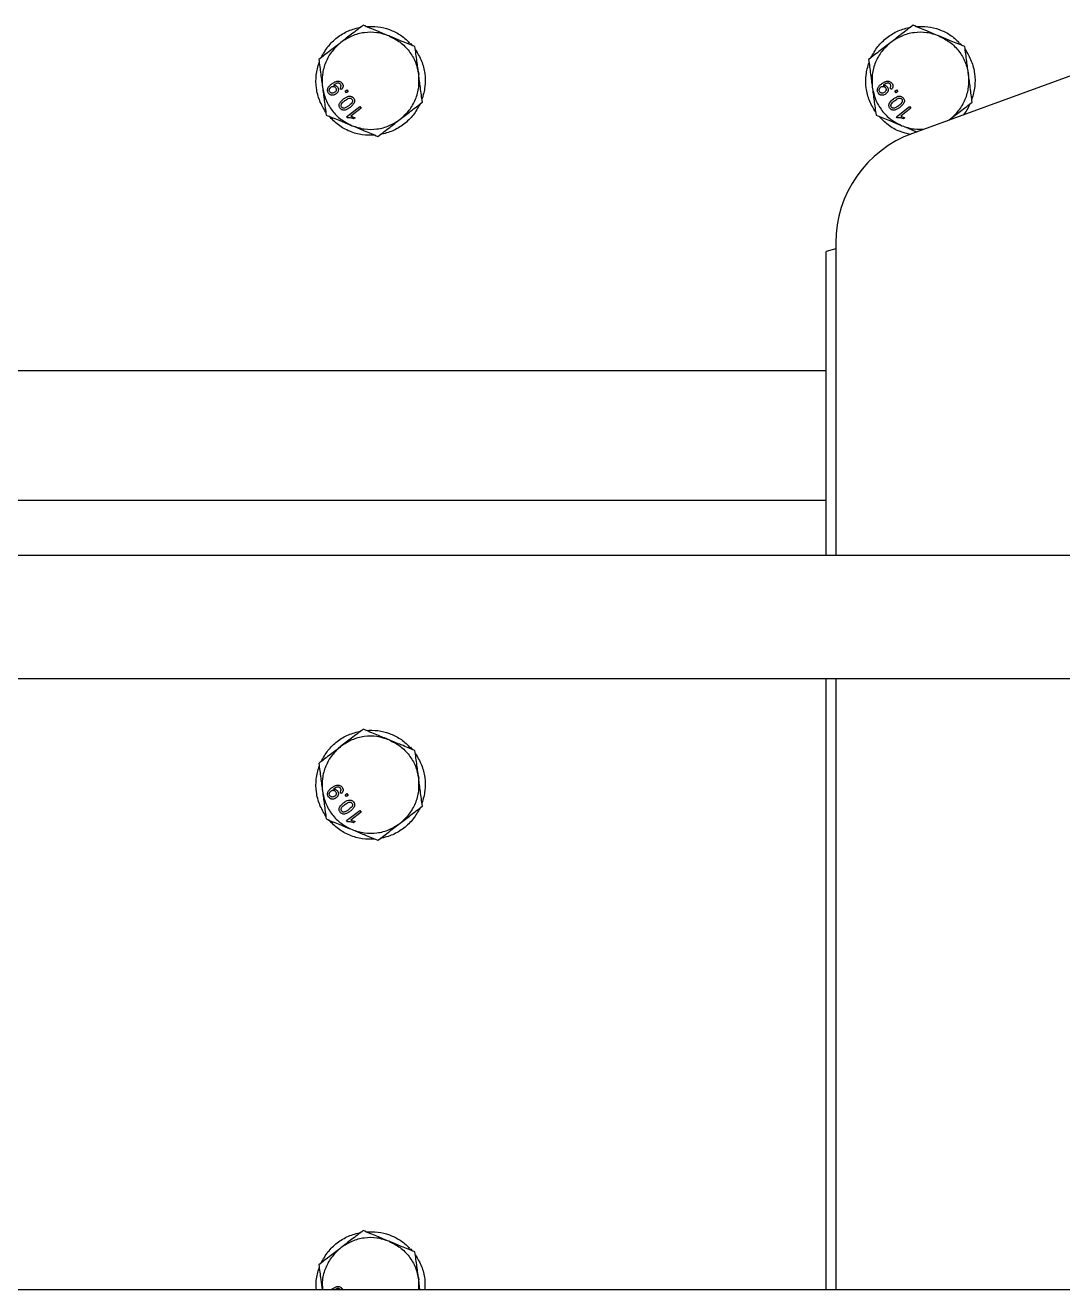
# Model space of a CAD drawing. Header units: millimetres. Extents: x 1293 to 41893, y 1011 to 26911.
# Drawn here: x 24274 to 24487.8, y 6575.1 to 6835.7 of the extents above; entities that cross this region are included whole.
import ezdxf

# ---------------------------------------------------------------- set-up
doc = ezdxf.new("R2010")
doc.units = ezdxf.units.MM
doc.header["$LTSCALE"] = 50
doc.layers.add('MAQUINAS', color=11, linetype='Continuous')

msp = doc.modelspace()

# ---------------------------------------------------------------- linework, layer by layer
at = {"color": 7, "linetype": 'Continuous', "lineweight": 25}
for p, q in [((24509.3477237, 6832.501115), (24456.8569758, 6813.3960452)), ((24441.0654593, 6790.8434223), (24441.0654593, 6726.3929069)), ((24441.0654593, 6789.6328053), (24439.0654593, 6789.0969069)), ((24439.0654593, 6726.3929069), (24439.0654593, 6789.0969069)), ((25245.9106964, 6726.3929069), (24072.9475298, 6726.3929069)), ((25245.9106964, 6700.9929069), (24072.9475298, 6700.9929069)), ((24439.0654593, 6575.114212), (24439.0654593, 6700.9929069)), ((24441.0654593, 6700.9929069), (24441.0654593, 6575.114212)), ((24926.5760298, 6575.114212), (24113.7760298, 6575.114212))]:
    msp.add_line(p, q, dxfattribs=at)
msp.add_arc((24465.0654593, 6790.8434223), 24, 110, 180, dxfattribs=at)
at = {"layer": 'MAQUINAS', "linetype": 'Continuous', "lineweight": 25}
for p, q in [((24353.1785387, 6832.1604924), (24352.9001971, 6831.8753594)), ((24353.3743704, 6831.9575109), (24353.1810886, 6831.7595131)), ((24353.3743704, 6831.9575109), (24353.8229421, 6831.4510831)), ((24466.511872, 6832.1604924), (24466.2335304, 6831.8753594)), ((24466.7077037, 6831.9575109), (24466.5144219, 6831.7595131)), ((24466.7077037, 6831.9575109), (24467.1562754, 6831.4510831)), ((24337.5750814, 6823.3819099), (24337.5100191, 6823.3292305)), ((24339.1871595, 6822.4594904), (24338.8845738, 6822.7806068)), ((24339.9287395, 6822.1438734), (24340.2766355, 6822.4116695)), ((24340.1965356, 6821.7959775), (24339.9287395, 6822.1438734)), ((24340.5444315, 6822.0637735), (24340.1965356, 6821.7959775)), ((24340.2766355, 6822.4116695), (24340.5444315, 6822.0637735)), ((24450.9084148, 6823.3819099), (24450.8433524, 6823.3292305)), ((24452.5204928, 6822.4594904), (24452.2179071, 6822.7806068)), ((24453.2620729, 6822.1438734), (24453.6099688, 6822.4116695)), ((24453.5298689, 6821.7959775), (24453.2620729, 6822.1438734)), ((24453.8777649, 6822.0637735), (24453.5298689, 6821.7959775)), ((24453.6099688, 6822.4116695), (24453.8777649, 6822.0637735)), ((24340.2410079, 6816.8439007), (24342.9545962, 6818.9327101)), ((24340.4134016, 6816.6199427), (24340.2410079, 6816.8439007)), ((24343.2223922, 6818.5848142), (24341.1078373, 6816.9571162)), ((24341.1078373, 6816.9571162), (24341.9899505, 6816.638869)), ((24342.9545962, 6818.9327101), (24343.2223922, 6818.5848142)), ((24453.5743412, 6816.8439007), (24456.2879295, 6818.9327101)), ((24453.7467349, 6816.6199427), (24453.5743412, 6816.8439007)), ((24456.5557256, 6818.5848142), (24454.4411706, 6816.9571162)), ((24454.4411706, 6816.9571162), (24455.3232838, 6816.638869)), ((24456.2879295, 6818.9327101), (24456.5557256, 6818.5848142)), ((24341.9899505, 6816.638869), (24341.6692339, 6816.3919945)), ((24455.3232838, 6816.638869), (24455.0025673, 6816.3919945)), ((24464.1351512, 6816.0450844), (24464.6091007, 6816.3196864)), ((24464.3574959, 6816.1260113), (24464.6091007, 6816.3196864)), ((24439.0654593, 6764.5102403), (24072.9475298, 6764.5102403)), ((24072.9475298, 6737.8435736), (24439.0654593, 6737.8435736)), ((24353.1785387, 6687.0934968), (24352.9001971, 6686.8083638)), ((24353.3743704, 6686.8905154), (24353.1810886, 6686.6925176)), ((24353.3743704, 6686.8905154), (24353.8229421, 6686.3840875)), ((24337.5750814, 6678.3149143), (24337.5100191, 6678.2622349)), ((24339.1871595, 6677.3924949), (24338.8845738, 6677.7136112)), ((24339.9287395, 6677.0768778), (24340.2766355, 6677.3446739)), ((24340.1965356, 6676.7289819), (24339.9287395, 6677.0768778)), ((24340.5444315, 6676.996778), (24340.1965356, 6676.7289819)), ((24340.2766355, 6677.3446739), (24340.5444315, 6676.996778)), ((24340.2410079, 6671.7769052), (24342.9545962, 6673.8657145)), ((24343.2223922, 6673.5178186), (24341.1078373, 6671.8901206)), ((24342.9545962, 6673.8657145), (24343.2223922, 6673.5178186)), ((24340.4134016, 6671.5529472), (24340.2410079, 6671.7769052)), ((24341.1078373, 6671.8901206), (24341.9899505, 6671.5718734)), ((24341.9899505, 6671.5718734), (24341.6692339, 6671.3249989)), ((24353.1785387, 6583.7601635), (24352.9001971, 6583.4750305)), ((24353.3743704, 6583.557182), (24353.1810886, 6583.3591842)), ((24353.3743704, 6583.557182), (24353.8229421, 6583.0507542)), ((24355.0916052, 6575.114212), (24355.088471, 6577.1639933)), ((24355.361519, 6575.114212), (24355.088471, 6577.1639933)), ((24339.3059345, 6575.3443607), (24339.4317866, 6575.114212))]:
    msp.add_line(p, q, dxfattribs=at)
for points in [[(24334.980726, 6829.0155192), (24335.4160521, 6829.8004643), (24336.2867041, 6831.3703543), (24338.2526476, 6833.2381216), (24340.5612562, 6834.6607299), (24342.3016576, 6835.1007219), (24343.1718582, 6835.320718)], [(24344.2107192, 6835.4591029), (24345.0348934, 6835.4779544), (24346.6832417, 6835.5156573), (24349.0891914, 6834.8824811), (24351.3319797, 6833.8057237), (24352.563019, 6832.7089028), (24353.1785387, 6832.1604924)], [(24448.3140594, 6829.0155192), (24448.7493854, 6829.8004643), (24449.6200374, 6831.3703543), (24451.5859809, 6833.2381216), (24453.8945896, 6834.6607299), (24455.6349909, 6835.1007219), (24456.5051916, 6835.320718)], [(24457.5440525, 6835.4591029), (24458.3682267, 6835.4779544), (24460.0165751, 6835.5156573), (24462.4225248, 6834.8824811), (24464.6653131, 6833.8057237), (24465.8963524, 6832.7089028), (24466.511872, 6832.1604924)], [(24348.9887334, 6833.4885383), (24348.1563002, 6833.7604705), (24346.4914337, 6834.3043348), (24343.8423171, 6834.2561344), (24341.2729582, 6833.6091904), (24339.8085142, 6832.6484759), (24339.0762921, 6832.1681186)], [(24348.9887334, 6833.4885383), (24349.770846, 6833.094594), (24351.3350712, 6832.3067055), (24353.1800206, 6830.4050475), (24354.5463216, 6828.1349454), (24354.9077546, 6826.4211966), (24355.088471, 6825.5643222)], [(24462.3220667, 6833.4885383), (24461.4896335, 6833.7604705), (24459.824767, 6834.3043348), (24457.1756505, 6834.2561344), (24454.6062916, 6833.6091904), (24453.1418475, 6832.6484759), (24452.4096255, 6832.1681186)], [(24462.3220667, 6833.4885383), (24463.1041793, 6833.094594), (24464.6684046, 6832.3067055), (24466.5133539, 6830.4050475), (24467.879655, 6828.1349454), (24468.2410879, 6826.4211966), (24468.4218044, 6825.5643222)], [(24339.0762921, 6832.1681186), (24338.4245754, 6831.5831763), (24337.1211418, 6830.4132918), (24335.8383263, 6828.0949894), (24335.1139168, 6825.5463873), (24335.2136979, 6823.7977843), (24335.2635885, 6822.9234828)], [(24354.4060229, 6830.6874862), (24354.8681423, 6829.9180103), (24355.7923809, 6828.3790584), (24356.4269431, 6825.7426178), (24356.5046537, 6823.0319999), (24356.0154973, 6821.3047721), (24355.7709191, 6820.4411582)], [(24452.4096255, 6832.1681186), (24451.7579087, 6831.5831763), (24450.4544751, 6830.4132918), (24449.1716596, 6828.0949894), (24448.4472501, 6825.5463873), (24448.5470313, 6823.7977843), (24448.5969218, 6822.9234828)], [(24467.7393563, 6830.6874862), (24468.2014756, 6829.9180103), (24469.1257143, 6828.3790584), (24469.7602764, 6825.7426178), (24469.837987, 6823.0319999), (24469.3488306, 6821.3047721), (24469.1042525, 6820.4411582)], [(24335.9460366, 6817.8003188), (24335.4839173, 6818.5697947), (24334.5596786, 6820.1087466), (24333.9251165, 6822.7451872), (24333.8474059, 6825.4558051), (24334.3365622, 6827.1830329), (24334.5811404, 6828.0466468)], [(24449.2793699, 6817.8003188), (24448.8172506, 6818.5697947), (24447.8930119, 6820.1087466), (24447.2584498, 6822.7451872), (24447.1807392, 6825.4558051), (24447.6698956, 6827.1830329), (24447.9144737, 6828.0466468)], [(24351.2757674, 6816.3196864), (24351.9274842, 6816.9046287), (24353.2309177, 6818.0745132), (24354.5137332, 6820.3928156), (24355.2381428, 6822.9414177), (24355.1383616, 6824.6900207), (24355.088471, 6825.5643222)], [(24464.6091007, 6816.3196864), (24465.2608175, 6816.9046287), (24466.5642511, 6818.0745132), (24467.8470666, 6820.3928156), (24468.5714761, 6822.9414177), (24468.4716949, 6824.6900207), (24468.4218044, 6825.5643222)], [(24335.2635885, 6822.9234828), (24335.444305, 6822.0666084), (24335.8057379, 6820.3528596), (24337.1720389, 6818.0827576), (24339.0169883, 6816.1810995), (24340.5812135, 6815.393211), (24341.3633261, 6814.9992667)], [(24448.5969218, 6822.9234828), (24448.7776383, 6822.0666084), (24449.1390712, 6820.3528596), (24450.5053723, 6818.0827576), (24452.3503216, 6816.1810995), (24453.9145469, 6815.393211), (24454.6966595, 6814.9992667)], [(24355.3713335, 6819.4722858), (24354.9360075, 6818.6873407), (24354.0653554, 6817.1174507), (24352.099412, 6815.2496834), (24349.7908033, 6813.8270751), (24348.050402, 6813.3870831), (24347.1802013, 6813.167087)], [(24346.1413403, 6813.0287021), (24345.243895, 6813.013233), (24343.4490043, 6812.9822947), (24340.8484986, 6813.7509681), (24338.4621794, 6815.0389777), (24337.2109344, 6816.3262134), (24336.5853119, 6816.9698313)], [(24341.3633261, 6814.9992667), (24342.1957594, 6814.7273345), (24343.8606259, 6814.1834702), (24346.5097424, 6814.2316706), (24349.0791013, 6814.8786146), (24350.5435454, 6815.8393291), (24351.2757674, 6816.3196864)], [(24334.980726, 6683.9485237), (24335.4160521, 6684.7334687), (24336.2867041, 6686.3033588), (24338.2526476, 6688.171126), (24340.5612562, 6689.5937343), (24342.3016576, 6690.0337264), (24343.1718582, 6690.2537224)], [(24348.9887334, 6688.4215427), (24348.1563002, 6688.6934749), (24346.4914337, 6689.2373392), (24343.8423171, 6689.1891388), (24341.2729582, 6688.5421948), (24339.8085142, 6687.5814803), (24339.0762921, 6687.101123)], [(24344.2107192, 6690.3921073), (24345.0348934, 6690.4109588), (24346.6832417, 6690.4486618), (24349.0891914, 6689.8154856), (24351.3319797, 6688.7387281), (24352.563019, 6687.6419073), (24353.1785387, 6687.0934968)], [(24339.0762921, 6687.101123), (24338.4245754, 6686.5161808), (24337.1211418, 6685.3462963), (24335.8383263, 6683.0279938), (24335.1139168, 6680.4793918), (24335.2136979, 6678.7307888), (24335.2635885, 6677.8564872)], [(24348.9887334, 6688.4215427), (24349.770846, 6688.0275985), (24351.3350712, 6687.23971), (24353.1800206, 6685.3380519), (24354.5463216, 6683.0679499), (24354.9077546, 6681.354201), (24355.088471, 6680.4973266)], [(24354.4060229, 6685.6204906), (24354.8681423, 6684.8510147), (24355.7923809, 6683.3120629), (24356.4269431, 6680.6756223), (24356.5046537, 6677.9650044), (24356.0154973, 6676.2377766), (24355.7709191, 6675.3741627)], [(24335.9460366, 6672.7333233), (24335.4839173, 6673.5027992), (24334.5596786, 6675.041751), (24333.9251165, 6677.6781916), (24333.8474059, 6680.3888095), (24334.3365622, 6682.1160373), (24334.5811404, 6682.9796512)], [(24351.2757674, 6671.2526908), (24351.9274842, 6671.8376331), (24353.2309177, 6673.0075176), (24354.5137332, 6675.32582), (24355.2381428, 6677.8744221), (24355.1383616, 6679.6230251), (24355.088471, 6680.4973266)], [(24335.2635885, 6677.8564872), (24335.444305, 6676.9996128), (24335.8057379, 6675.285864), (24337.1720389, 6673.015762), (24339.0169883, 6671.1141039), (24340.5812135, 6670.3262154), (24341.3633261, 6669.9322711)], [(24355.3713335, 6674.4052902), (24354.9360075, 6673.6203452), (24354.0653554, 6672.0504551), (24352.099412, 6670.1826879), (24349.7908033, 6668.7600796), (24348.050402, 6668.3200875), (24347.1802013, 6668.1000915)], [(24346.1413403, 6667.9617065), (24345.243895, 6667.9462374), (24343.4490043, 6667.9152992), (24340.8484986, 6668.6839725), (24338.4621794, 6669.9719822), (24337.2109344, 6671.2592179), (24336.5853119, 6671.9028357)], [(24341.3633261, 6669.9322711), (24342.1957594, 6669.660339), (24343.8606259, 6669.1164747), (24346.5097424, 6669.1646751), (24349.0791013, 6669.811619), (24350.5435454, 6670.7723336), (24351.2757674, 6671.2526908)], [(24334.980726, 6580.6151903), (24335.4160521, 6581.4001354), (24336.2867041, 6582.9700255), (24338.2526476, 6584.8377927), (24340.5612562, 6586.260401), (24342.3016576, 6586.700393), (24343.1718582, 6586.9203891)], [(24348.9887334, 6585.0882094), (24348.1563002, 6585.3601416), (24346.4914337, 6585.9040059), (24343.8423171, 6585.8558055), (24341.2729582, 6585.2088615), (24339.8085142, 6584.248147), (24339.0762921, 6583.7677897)], [(24344.2107192, 6587.058774), (24345.0348934, 6587.0776255), (24346.6832417, 6587.1153284), (24349.0891914, 6586.4821522), (24351.3319797, 6585.4053948), (24352.563019, 6584.3085739), (24353.1785387, 6583.7601635)], [(24348.9887334, 6585.0882094), (24349.770846, 6584.6942652), (24351.3350712, 6583.9063767), (24353.1800206, 6582.0047186), (24354.5463216, 6579.7346165), (24354.9077546, 6578.0208677), (24355.088471, 6577.1639933)]]:
    msp.add_open_spline(points, degree=3, dxfattribs=at)
for points, knots in [([(24343.6513404, 6835.6898038), (24342.8516788, 6835.0742569), (24341.3507304, 6833.9188882), (24339.8005715, 6832.7256392), (24339.0762921, 6832.1681186)], [0, 0, 0, 0, 0.53277091955, 1, 1, 1, 1]), ([(24348.9887334, 6833.4885383), (24348.1437667, 6833.8370223), (24346.3353033, 6834.5828748), (24344.5842505, 6835.3050499), (24343.6513404, 6835.6898038)], [0, 0, 0, 0, 0.4672290805, 1, 1, 1, 1]), ([(24456.9846738, 6835.6898038), (24456.1850121, 6835.0742569), (24454.6840637, 6833.9188882), (24453.1339048, 6832.7256392), (24452.4096255, 6832.1681186)], [0, 0, 0, 0, 0.5327709195, 1, 1, 1, 1]), ([(24462.3220667, 6833.4885383), (24461.4771001, 6833.8370223), (24459.6686367, 6834.5828748), (24457.9175838, 6835.3050499), (24456.9846738, 6835.6898038)], [0, 0, 0, 0, 0.4672290805, 1, 1, 1, 1]), ([(24354.3261264, 6831.2872728), (24353.3932163, 6831.6720267), (24351.6421634, 6832.3942018), (24349.8337001, 6833.1400543), (24348.9887334, 6833.4885383)], [0, 0, 0, 0, 0.5327709195, 1, 1, 1, 1]), ([(24467.6594597, 6831.2872728), (24466.7265497, 6831.6720267), (24464.9754968, 6832.3942018), (24463.1670334, 6833.1400543), (24462.3220667, 6833.4885383)], [0, 0, 0, 0, 0.53277091955, 1, 1, 1, 1]), ([(24339.0762921, 6832.1681186), (24338.3520128, 6831.610598), (24336.8018539, 6830.417349), (24335.3009055, 6829.2619803), (24334.5012438, 6828.6464334)], [0, 0, 0, 0, 0.4672290805, 1, 1, 1, 1]), ([(24355.088471, 6825.5643222), (24354.9677837, 6826.4703268), (24354.7094792, 6828.4094283), (24354.4593748, 6830.2869721), (24354.3261264, 6831.2872728)], [0, 0, 0, 0, 0.4672290805, 1, 1, 1, 1]), ([(24452.4096255, 6832.1681186), (24451.6853461, 6831.610598), (24450.1351872, 6830.417349), (24448.6342388, 6829.2619803), (24447.8345772, 6828.6464334)], [0, 0, 0, 0, 0.4672290805, 1, 1, 1, 1]), ([(24468.4218044, 6825.5643222), (24468.301117, 6826.4703268), (24468.0428125, 6828.4094283), (24467.7927081, 6830.2869721), (24467.6594597, 6831.2872728)], [0, 0, 0, 0, 0.4672290805, 1, 1, 1, 1]), ([(24334.5012438, 6828.6464334), (24334.6344922, 6827.6461327), (24334.8845967, 6825.7685889), (24335.1429011, 6823.8294874), (24335.2635885, 6822.9234828)], [0, 0, 0, 0, 0.5327709195, 1, 1, 1, 1]), ([(24447.8345772, 6828.6464334), (24447.9678256, 6827.6461327), (24448.21793, 6825.7685889), (24448.4762345, 6823.8294874), (24448.5969218, 6822.9234828)], [0, 0, 0, 0, 0.5327709195, 1, 1, 1, 1]), ([(24355.8508157, 6819.8413716), (24355.7175673, 6820.8416723), (24355.4674628, 6822.7192161), (24355.2091584, 6824.6583176), (24355.088471, 6825.5643222)], [0, 0, 0, 0, 0.5327709195, 1, 1, 1, 1]), ([(24469.184149, 6819.8413716), (24469.0509006, 6820.8416723), (24468.8007962, 6822.7192161), (24468.5424917, 6824.6583176), (24468.4218044, 6825.5643222)], [0, 0, 0, 0, 0.5327709195, 1, 1, 1, 1]), ([(24335.2635885, 6822.9234828), (24335.3842759, 6822.0174782), (24335.6425803, 6820.0783767), (24335.8926848, 6818.2008329), (24336.0259332, 6817.2005322)], [0, 0, 0, 0, 0.4672290805, 1, 1, 1, 1]), ([(24336.5211531, 6821.6763927), (24336.4687352, 6821.7553281), (24336.3639153, 6821.9131751), (24336.2944601, 6822.1920575), (24336.2932084, 6822.4771385), (24336.3968846, 6822.8435918), (24336.6841235, 6823.2319178), (24336.9772991, 6823.4679878), (24337.1242645, 6823.5863268)], [0, 0, 0, 0, 0.1250635897, 0.2500895576, 0.3751100052, 0.5001693996, 0.7494409524, 1, 1, 1, 1]), ([(24336.7932531, 6821.9706808), (24336.7442753, 6822.0488234), (24336.6710813, 6822.1656021), (24336.6513971, 6822.349377), (24336.6687935, 6822.4854202), (24336.7146804, 6822.6158914), (24336.8092418, 6822.7736215), (24336.9138084, 6822.8638333), (24336.9832829, 6822.9237705)], [0, 0, 0, 0, 0.2490168506, 0.3721383925, 0.4993654558, 0.6235619335, 0.7498926933, 1, 1, 1, 1]), ([(24337.8127633, 6821.9001674), (24337.7330133, 6821.8468117), (24337.5737235, 6821.7402407), (24337.3284123, 6821.7027963), (24337.1395018, 6821.7289189), (24336.9585498, 6821.7970085), (24336.8597535, 6821.9008108), (24336.7932531, 6821.9706808)], [0, 0, 0, 0, 0.2502503989, 0.4998417518, 0.6295762976, 0.7506653539, 1, 1, 1, 1]), ([(24336.9832829, 6822.9237705), (24337.0590336, 6822.974912), (24337.1736468, 6823.0522906), (24337.3504873, 6823.1006951), (24337.4882049, 6823.1072655), (24337.6220364, 6823.0835077), (24337.7921202, 6823.0136007), (24337.8855269, 6822.913), (24337.9480046, 6822.8457104)], [0, 0, 0, 0, 0.24997649069, 0.37822216713, 0.50034233219, 0.62745243066, 0.75081109269, 1, 1, 1, 1]), ([(24337.1242645, 6823.5863268), (24337.2906238, 6823.7076652), (24337.6227768, 6823.9499297), (24338.1069012, 6824.1572316), (24338.5211578, 6824.1905132), (24338.8262473, 6824.1258751), (24339.1010713, 6823.9774513), (24339.2376277, 6823.8222986), (24339.3059345, 6823.7446896)], [0, 0, 0, 0, 0.25048494292, 0.50011851407, 0.62789918516, 0.75009236964, 0.87499367523, 1, 1, 1, 1]), ([(24337.5100191, 6823.3292305), (24337.5885184, 6823.3322915), (24337.7460103, 6823.3384328), (24337.974301, 6823.2702766), (24338.1853285, 6823.1579411), (24338.2903245, 6823.0397104), (24338.3427051, 6822.9807273)], [0, 0, 0, 0, 0.2489431768, 0.4994502947, 0.7502849385, 1, 1, 1, 1]), ([(24338.9790199, 6823.5216115), (24338.9348098, 6823.5708589), (24338.8464265, 6823.6693124), (24338.6656166, 6823.7578979), (24338.4672209, 6823.7885902), (24338.0780495, 6823.7015085), (24337.798536, 6823.5238985), (24337.5750814, 6823.3819099)], [0, 0, 0, 0, 0.1252073258, 0.2503100191, 0.3753386279, 0.5006201474, 1, 1, 1, 1]), ([(24337.9480046, 6822.8457104), (24337.9975487, 6822.7700318), (24338.0717794, 6822.6566443), (24338.1045003, 6822.4783108), (24338.0984079, 6822.343511), (24338.0632356, 6822.2126825), (24337.9814299, 6822.051158), (24337.8800814, 6821.9604306), (24337.8127633, 6821.9001674)], [0, 0, 0, 0, 0.2495205461, 0.3738507837, 0.4998887841, 0.6240955932, 0.7503154422, 1, 1, 1, 1]), ([(24338.3427051, 6822.9807273), (24338.3815631, 6822.9240665), (24338.4592528, 6822.810783), (24338.5243402, 6822.6143987), (24338.5456022, 6822.4089162), (24338.5216453, 6822.2038815), (24338.4573954, 6822.0067042), (24338.3215431, 6821.7660225), (24338.1656551, 6821.6290526), (24338.0620774, 6821.5380448)], [0, 0, 0, 0, 0.12507405846, 0.25006362429, 0.37326122472, 0.50019923817, 0.62429610088, 0.75036851371, 1, 1, 1, 1]), ([(24338.8845738, 6822.7806068), (24338.9336775, 6822.8389696), (24339.0223589, 6822.944373), (24339.0885715, 6823.1070042), (24339.0968568, 6823.2380861), (24339.0777302, 6823.340281), (24339.0392003, 6823.4372931), (24338.9990792, 6823.4935066), (24338.9790199, 6823.5216115)], [0, 0, 0, 0, 0.2764767993, 0.4993179598, 0.6237184282, 0.7494961879, 0.8747561628, 1, 1, 1, 1]), ([(24339.3059345, 6823.7446896), (24339.3719173, 6823.6443329), (24339.4711368, 6823.4934246), (24339.5218205, 6823.2579146), (24339.5221658, 6823.0193216), (24339.426861, 6822.7264964), (24339.267144, 6822.548586), (24339.1871595, 6822.4594904)], [0, 0, 0, 0, 0.2498594906, 0.3757183909, 0.500481002, 0.7498462328, 1, 1, 1, 1]), ([(24448.5969218, 6822.9234828), (24448.7176092, 6822.0174782), (24448.9759136, 6820.0783767), (24449.2260181, 6818.2008329), (24449.3592665, 6817.2005322)], [0, 0, 0, 0, 0.4672290805, 1, 1, 1, 1]), ([(24449.8544864, 6821.6763927), (24449.8020686, 6821.7553281), (24449.6972487, 6821.9131751), (24449.6277934, 6822.1920575), (24449.6265417, 6822.4771385), (24449.7302179, 6822.8435918), (24450.0174568, 6823.2319178), (24450.3106325, 6823.4679878), (24450.4575979, 6823.5863268)], [0, 0, 0, 0, 0.1250635897, 0.2500895576, 0.3751100052, 0.5001693996, 0.7494409524, 1, 1, 1, 1]), ([(24450.1265865, 6821.9706808), (24450.0776086, 6822.0488234), (24450.0044146, 6822.1656021), (24449.9847305, 6822.349377), (24450.0021269, 6822.4854202), (24450.0480138, 6822.6158914), (24450.1425752, 6822.7736215), (24450.2471417, 6822.8638333), (24450.3166162, 6822.9237705)], [0, 0, 0, 0, 0.24901685056, 0.3721383925, 0.49936545582, 0.62356193351, 0.74989269326, 1, 1, 1, 1]), ([(24451.1460966, 6821.9001674), (24451.0663467, 6821.8468117), (24450.9070568, 6821.7402407), (24450.6617456, 6821.7027963), (24450.4728352, 6821.7289189), (24450.2918831, 6821.7970085), (24450.1930869, 6821.9008108), (24450.1265865, 6821.9706808)], [0, 0, 0, 0, 0.2502503989, 0.4998417518, 0.6295762976, 0.7506653539, 1, 1, 1, 1]), ([(24450.3166162, 6822.9237705), (24450.3923669, 6822.974912), (24450.5069801, 6823.0522906), (24450.6838206, 6823.1006951), (24450.8215382, 6823.1072655), (24450.9553697, 6823.0835077), (24451.1254536, 6823.0136007), (24451.2188603, 6822.913), (24451.281338, 6822.8457104)], [0, 0, 0, 0, 0.24997649069, 0.37822216714, 0.50034233219, 0.62745243068, 0.75081109269, 1, 1, 1, 1]), ([(24450.4575979, 6823.5863268), (24450.6239571, 6823.7076652), (24450.9561101, 6823.9499297), (24451.4402346, 6824.1572316), (24451.8544911, 6824.1905132), (24452.1595806, 6824.1258751), (24452.4344047, 6823.9774513), (24452.570961, 6823.8222986), (24452.6392678, 6823.7446896)], [0, 0, 0, 0, 0.2504849429, 0.5001185141, 0.6278991852, 0.7500923696, 0.8749936752, 1, 1, 1, 1]), ([(24450.8433524, 6823.3292305), (24450.9218517, 6823.3322915), (24451.0793436, 6823.3384328), (24451.3076344, 6823.2702766), (24451.5186618, 6823.1579411), (24451.6236578, 6823.0397104), (24451.6760384, 6822.9807273)], [0, 0, 0, 0, 0.2489431768, 0.4994502947, 0.7502849385, 1, 1, 1, 1]), ([(24452.3123533, 6823.5216115), (24452.2681431, 6823.5708589), (24452.1797599, 6823.6693124), (24451.9989499, 6823.7578979), (24451.8005542, 6823.7885902), (24451.4113828, 6823.7015085), (24451.1318693, 6823.5238985), (24450.9084148, 6823.3819099)], [0, 0, 0, 0, 0.1252073258, 0.2503100191, 0.3753386279, 0.50062014744, 1, 1, 1, 1]), ([(24451.281338, 6822.8457104), (24451.330882, 6822.7700318), (24451.4051128, 6822.6566443), (24451.4378337, 6822.4783108), (24451.4317412, 6822.343511), (24451.396569, 6822.2126825), (24451.3147632, 6822.051158), (24451.2134147, 6821.9604306), (24451.1460966, 6821.9001674)], [0, 0, 0, 0, 0.2495205461, 0.3738507837, 0.4998887841, 0.6240955932, 0.7503154422, 1, 1, 1, 1]), ([(24451.6760384, 6822.9807273), (24451.7148964, 6822.9240665), (24451.7925862, 6822.810783), (24451.8576736, 6822.6143987), (24451.8789355, 6822.4089162), (24451.8549786, 6822.2038815), (24451.7907287, 6822.0067042), (24451.6548764, 6821.7660225), (24451.4989884, 6821.6290526), (24451.3954107, 6821.5380448)], [0, 0, 0, 0, 0.1250740585, 0.2500636243, 0.3732612247, 0.5001992382, 0.6242961009, 0.7503685137, 1, 1, 1, 1]), ([(24452.2179071, 6822.7806068), (24452.2670108, 6822.8389696), (24452.3556922, 6822.944373), (24452.4219048, 6823.1070042), (24452.4301902, 6823.2380861), (24452.4110635, 6823.340281), (24452.3725336, 6823.4372931), (24452.3324125, 6823.4935066), (24452.3123533, 6823.5216115)], [0, 0, 0, 0, 0.2764767993, 0.4993179598, 0.6237184282, 0.7494961879, 0.8747561628, 1, 1, 1, 1]), ([(24452.6392678, 6823.7446896), (24452.7052506, 6823.6443329), (24452.8044701, 6823.4934246), (24452.8551539, 6823.2579146), (24452.8554992, 6823.0193216), (24452.7601944, 6822.7264964), (24452.6004774, 6822.548586), (24452.5204928, 6822.4594904)], [0, 0, 0, 0, 0.2498594906, 0.3757183909, 0.500481002, 0.7498462328, 1, 1, 1, 1]), ([(24338.0620774, 6821.5380448), (24337.9408797, 6821.4573089), (24337.7582828, 6821.3356717), (24337.4743214, 6821.2683376), (24337.2554062, 6821.2621613), (24337.041947, 6821.3012671), (24336.7705482, 6821.410273), (24336.6210719, 6821.5697732), (24336.5211531, 6821.6763927)], [0, 0, 0, 0, 0.2498688585, 0.3764535287, 0.5003476657, 0.6272386366, 0.7508240847, 1, 1, 1, 1]), ([(24338.9020275, 6818.5833804), (24338.8478197, 6818.6640423), (24338.7394487, 6818.8252998), (24338.6656388, 6819.1119458), (24338.6893523, 6819.4066448), (24338.9368827, 6819.9383729), (24339.3098063, 6820.2570741), (24339.6078135, 6820.5117516)], [0, 0, 0, 0, 0.12537334802, 0.25064373861, 0.37569751501, 0.50111317472, 1, 1, 1, 1]), ([(24339.2180629, 6818.8205918), (24339.1805534, 6818.880151), (24339.1055362, 6818.9992668), (24339.0942641, 6819.2145448), (24339.1458504, 6819.4194139), (24339.378152, 6819.7721304), (24339.6539308, 6819.9893044), (24339.8745224, 6820.1630188)], [0, 0, 0, 0, 0.1247447425, 0.2494837578, 0.3744708184, 0.4996480989, 1, 1, 1, 1]), ([(24339.6078135, 6820.5117516), (24339.7642811, 6820.6257292), (24340.0768388, 6820.8534094), (24340.5242167, 6821.0567402), (24340.9104127, 6821.1105146), (24341.2014147, 6821.0640973), (24341.459841, 6820.9190797), (24341.5868438, 6820.7723858), (24341.6504054, 6820.6989694)], [0, 0, 0, 0, 0.2504758129, 0.5003473544, 0.6257683408, 0.7501761831, 0.8749696966, 1, 1, 1, 1]), ([(24339.8745224, 6820.1630188), (24340.0981666, 6820.3309182), (24340.3777668, 6820.5408262), (24340.7763074, 6820.6781558), (24340.986941, 6820.6734508), (24341.1918193, 6820.6100584), (24341.2888198, 6820.5086402), (24341.3372991, 6820.4579529)], [0, 0, 0, 0, 0.5004095025, 0.6256126137, 0.7505796735, 0.875343692, 1, 1, 1, 1]), ([(24341.3372991, 6820.4579529), (24341.3742698, 6820.3982081), (24341.4482316, 6820.2786856), (24341.4554654, 6820.0642105), (24341.4076294, 6819.8590345), (24341.1714849, 6819.5093321), (24340.8972547, 6819.2926473), (24340.6779106, 6819.119331)], [0, 0, 0, 0, 0.1246963828, 0.2494616582, 0.3744323466, 0.4996371137, 1, 1, 1, 1]), ([(24341.8554908, 6819.891604), (24341.8108853, 6819.7776771), (24341.7216092, 6819.5496573), (24341.4163085, 6819.1624744), (24341.1345916, 6818.9283462), (24340.9467938, 6818.7722719)], [0, 0, 0, 0, 0.249753552, 0.499871473, 1, 1, 1, 1]), ([(24341.6504054, 6820.6989694), (24341.7293873, 6820.5770066), (24341.8480114, 6820.3938289), (24341.8794274, 6820.1412171), (24341.8755793, 6819.9975975), (24341.8621869, 6819.9269347), (24341.8554908, 6819.891604)], [0, 0, 0, 0, 0.4987953461, 0.7491482596, 0.8745764119, 1, 1, 1, 1]), ([(24351.2757674, 6816.3196864), (24352.0000467, 6816.877207), (24353.5502056, 6818.070456), (24355.051154, 6819.2258247), (24355.8508157, 6819.8413716)], [0, 0, 0, 0, 0.4672290805, 1, 1, 1, 1]), ([(24451.3954107, 6821.5380448), (24451.2742131, 6821.4573089), (24451.0916162, 6821.3356717), (24450.8076547, 6821.2683376), (24450.5887395, 6821.2621613), (24450.3752803, 6821.3012671), (24450.1038816, 6821.410273), (24449.9544053, 6821.5697732), (24449.8544864, 6821.6763927)], [0, 0, 0, 0, 0.2498688585, 0.3764535287, 0.5003476657, 0.6272386366, 0.7508240847, 1, 1, 1, 1]), ([(24452.2353609, 6818.5833804), (24452.1811531, 6818.6640423), (24452.072782, 6818.8252998), (24451.9989722, 6819.1119458), (24452.0226856, 6819.4066448), (24452.2702161, 6819.9383729), (24452.6431396, 6820.2570741), (24452.9411468, 6820.5117516)], [0, 0, 0, 0, 0.125373348, 0.2506437386, 0.375697515, 0.5011131747, 1, 1, 1, 1]), ([(24452.5513962, 6818.8205918), (24452.5138867, 6818.880151), (24452.4388695, 6818.9992668), (24452.4275974, 6819.2145448), (24452.4791837, 6819.4194139), (24452.7114853, 6819.7721304), (24452.9872641, 6819.9893044), (24453.2078557, 6820.1630188)], [0, 0, 0, 0, 0.1247447425, 0.2494837578, 0.3744708184, 0.4996480989, 1, 1, 1, 1]), ([(24452.9411468, 6820.5117516), (24453.0976144, 6820.6257292), (24453.4101722, 6820.8534094), (24453.85755, 6821.0567402), (24454.243746, 6821.1105146), (24454.5347481, 6821.0640973), (24454.7931743, 6820.9190797), (24454.9201771, 6820.7723858), (24454.9837387, 6820.6989694)], [0, 0, 0, 0, 0.2504758129, 0.50034735438, 0.62576834083, 0.75017618309, 0.87496969665, 1, 1, 1, 1]), ([(24453.2078557, 6820.1630188), (24453.4314999, 6820.3309182), (24453.7111002, 6820.5408262), (24454.1096408, 6820.6781558), (24454.3202743, 6820.6734508), (24454.5251526, 6820.6100584), (24454.6221531, 6820.5086402), (24454.6706324, 6820.4579529)], [0, 0, 0, 0, 0.5004095025, 0.6256126137, 0.7505796735, 0.875343692, 1, 1, 1, 1]), ([(24454.6706324, 6820.4579529), (24454.7076031, 6820.3982081), (24454.7815649, 6820.2786856), (24454.7887987, 6820.0642105), (24454.7409627, 6819.8590345), (24454.5048182, 6819.5093321), (24454.2305881, 6819.2926473), (24454.0112439, 6819.119331)], [0, 0, 0, 0, 0.1246963828, 0.2494616582, 0.3744323466, 0.4996371137, 1, 1, 1, 1]), ([(24455.1888242, 6819.891604), (24455.1442187, 6819.7776771), (24455.0549425, 6819.5496573), (24454.7496419, 6819.1624744), (24454.467925, 6818.9283462), (24454.2801272, 6818.7722719)], [0, 0, 0, 0, 0.249753552, 0.499871473, 1, 1, 1, 1]), ([(24454.9837387, 6820.6989694), (24455.0627206, 6820.5770066), (24455.1813447, 6820.3938289), (24455.2127607, 6820.1412171), (24455.2089127, 6819.9975975), (24455.1955203, 6819.9269347), (24455.1888242, 6819.891604)], [0, 0, 0, 0, 0.4987953461, 0.7491482596, 0.8745764119, 1, 1, 1, 1]), ([(24464.6091007, 6816.3196864), (24465.3333801, 6816.877207), (24466.883539, 6818.070456), (24468.3844874, 6819.2258247), (24469.184149, 6819.8413716)], [0, 0, 0, 0, 0.46722908045, 1, 1, 1, 1]), ([(24468.7046668, 6819.4722858), (24468.3151219, 6818.6482386), (24467.9236768, 6817.8201719), (24467.2824755, 6817.1925306), (24467.279363, 6817.1894839)], [0, 0, 0, 0, 0.995145849, 1, 1, 1, 1]), ([(24336.0259332, 6817.2005322), (24336.9588432, 6816.8157783), (24338.7098961, 6816.0936032), (24340.5183595, 6815.3477507), (24341.3633261, 6814.9992667)], [0, 0, 0, 0, 0.5327709195, 1, 1, 1, 1]), ([(24340.9467938, 6818.7722719), (24340.7901289, 6818.6582955), (24340.4771855, 6818.4306238), (24340.0258278, 6818.2241544), (24339.6383086, 6818.1722432), (24339.348135, 6818.2215426), (24339.0930742, 6818.3633636), (24338.9657518, 6818.509993), (24338.9020275, 6818.5833804)], [0, 0, 0, 0, 0.2504817087, 0.5003455958, 0.6317049057, 0.7502211388, 0.8749866995, 1, 1, 1, 1]), ([(24339.6818082, 6818.6027533), (24339.6373114, 6818.6043631), (24339.5483465, 6818.6075818), (24339.4203321, 6818.6489812), (24339.3052875, 6818.7193844), (24339.2471413, 6818.7868519), (24339.2180629, 6818.8205918)], [0, 0, 0, 0, 0.2501584562, 0.5001555724, 0.7500324303, 1, 1, 1, 1]), ([(24340.6779106, 6819.119331), (24340.5251714, 6819.008121), (24340.2960759, 6818.8413156), (24339.9603949, 6818.6604389), (24339.7745889, 6818.6219649), (24339.6818082, 6818.6027533)], [0, 0, 0, 0, 0.5003723119, 0.7505151407, 1, 1, 1, 1]), ([(24449.3592665, 6817.2005322), (24450.2921765, 6816.8157783), (24452.0432294, 6816.0936032), (24453.8516928, 6815.3477507), (24454.6966595, 6814.9992667)], [0, 0, 0, 0, 0.5327709195, 1, 1, 1, 1]), ([(24456.5217215, 6813.1950734), (24455.7424426, 6813.3746076), (24454.0905681, 6813.7551748), (24451.7971346, 6815.0498908), (24450.5448084, 6816.3298511), (24449.9186453, 6816.9698313)], [0, 0, 0, 0, 0.3086900873, 0.6543450436, 1, 1, 1, 1]), ([(24454.2801272, 6818.7722719), (24454.1234622, 6818.6582955), (24453.8105188, 6818.4306238), (24453.3591612, 6818.2241544), (24452.9716419, 6818.1722432), (24452.6814684, 6818.2215426), (24452.4264075, 6818.3633636), (24452.2990852, 6818.509993), (24452.2353609, 6818.5833804)], [0, 0, 0, 0, 0.2504817087, 0.5003455958, 0.6317049057, 0.7502211388, 0.8749866995, 1, 1, 1, 1]), ([(24453.0151415, 6818.6027533), (24452.9706447, 6818.6043631), (24452.8816798, 6818.6075818), (24452.7536654, 6818.6489812), (24452.6386208, 6818.7193844), (24452.5804746, 6818.7868519), (24452.5513962, 6818.8205918)], [0, 0, 0, 0, 0.2501584562, 0.5001555724, 0.7500324303, 1, 1, 1, 1]), ([(24454.0112439, 6819.119331), (24453.8585047, 6819.008121), (24453.6294092, 6818.8413156), (24453.2937282, 6818.6604389), (24453.1079222, 6818.6219649), (24453.0151415, 6818.6027533)], [0, 0, 0, 0, 0.50037231189, 0.75051514073, 1, 1, 1, 1]), ([(24341.6692339, 6816.3919945), (24341.4683543, 6816.4785417), (24341.0672894, 6816.651337), (24340.6311125, 6816.6303954), (24340.4134016, 6816.6199427)], [0, 0, 0, 0, 0.50086573232, 1, 1, 1, 1]), ([(24341.3633261, 6814.9992667), (24342.2082928, 6814.6507827), (24344.0167562, 6813.9049302), (24345.7678091, 6813.1827551), (24346.7007191, 6812.7980012)], [0, 0, 0, 0, 0.4672290805, 1, 1, 1, 1]), ([(24346.7007191, 6812.7980012), (24347.5003808, 6813.4135481), (24349.0013292, 6814.5689168), (24350.5514881, 6815.7621658), (24351.2757674, 6816.3196864)], [0, 0, 0, 0, 0.5327709195, 1, 1, 1, 1]), ([(24455.0025673, 6816.3919945), (24454.8016876, 6816.4785417), (24454.4006227, 6816.651337), (24453.9644458, 6816.6303954), (24453.7467349, 6816.6199427)], [0, 0, 0, 0, 0.5008657323, 1, 1, 1, 1]), ([(24454.6966595, 6814.9992667), (24455.5295852, 6814.7142896), (24457.0663839, 6814.1884894), (24458.6842899, 6814.2861246), (24459.425311, 6814.3308428)], [0, 0, 0, 0, 0.54198753214, 1, 1, 1, 1]), ([(24454.6966595, 6814.9992667), (24455.5447478, 6814.6494953), (24456.5836143, 6814.2210425), (24457.5896229, 6813.8061411), (24457.7743669, 6813.7299483)], [0, 0, 0, 0, 0.8163593407, 1, 1, 1, 1]), ([(24343.6513404, 6690.6228082), (24342.8516788, 6690.0072613), (24341.3507304, 6688.8518926), (24339.8005715, 6687.6586437), (24339.0762921, 6687.101123)], [0, 0, 0, 0, 0.53277091955, 1, 1, 1, 1]), ([(24348.9887334, 6688.4215427), (24348.1437667, 6688.7700267), (24346.3353033, 6689.5158792), (24344.5842505, 6690.2380543), (24343.6513404, 6690.6228082)], [0, 0, 0, 0, 0.4672290805, 1, 1, 1, 1]), ([(24339.0762921, 6687.101123), (24338.3520128, 6686.5436024), (24336.8018539, 6685.3503535), (24335.3009055, 6684.1949847), (24334.5012438, 6683.5794379)], [0, 0, 0, 0, 0.4672290805, 1, 1, 1, 1]), ([(24354.3261264, 6686.2202773), (24353.3932163, 6686.6050311), (24351.6421634, 6687.3272062), (24349.8337001, 6688.0730587), (24348.9887334, 6688.4215427)], [0, 0, 0, 0, 0.5327709195, 1, 1, 1, 1]), ([(24355.088471, 6680.4973266), (24354.9677837, 6681.4033312), (24354.7094792, 6683.3424327), (24354.4593748, 6685.2199765), (24354.3261264, 6686.2202773)], [0, 0, 0, 0, 0.4672290805, 1, 1, 1, 1]), ([(24334.5012438, 6683.5794379), (24334.6344922, 6682.5791371), (24334.8845967, 6680.7015933), (24335.1429011, 6678.7624918), (24335.2635885, 6677.8564872)], [0, 0, 0, 0, 0.5327709195, 1, 1, 1, 1]), ([(24337.1242645, 6678.5193312), (24337.2906238, 6678.6406697), (24337.6227768, 6678.8829342), (24338.1069012, 6679.0902361), (24338.5211578, 6679.1235176), (24338.8262473, 6679.0588796), (24339.1010713, 6678.9104557), (24339.2376277, 6678.755303), (24339.3059345, 6678.677694)], [0, 0, 0, 0, 0.25048494292, 0.50011851407, 0.62789918515, 0.75009236964, 0.87499367523, 1, 1, 1, 1]), ([(24338.9790199, 6678.454616), (24338.9348098, 6678.5038633), (24338.8464265, 6678.6023169), (24338.6656166, 6678.6909024), (24338.4672209, 6678.7215946), (24338.0780495, 6678.6345129), (24337.798536, 6678.456903), (24337.5750814, 6678.3149143)], [0, 0, 0, 0, 0.1252073258, 0.2503100191, 0.3753386279, 0.5006201474, 1, 1, 1, 1]), ([(24339.3059345, 6678.677694), (24339.3719173, 6678.5773373), (24339.4711368, 6678.426429), (24339.5218205, 6678.190919), (24339.5221658, 6677.9523261), (24339.426861, 6677.6595008), (24339.267144, 6677.4815905), (24339.1871595, 6677.3924949)], [0, 0, 0, 0, 0.2498594906, 0.3757183909, 0.500481002, 0.7498462328, 1, 1, 1, 1]), ([(24355.8508157, 6674.774376), (24355.7175673, 6675.7746767), (24355.4674628, 6677.6522206), (24355.2091584, 6679.591322), (24355.088471, 6680.4973266)], [0, 0, 0, 0, 0.5327709195, 1, 1, 1, 1]), ([(24335.2635885, 6677.8564872), (24335.3842759, 6676.9504826), (24335.6425803, 6675.0113812), (24335.8926848, 6673.1338374), (24336.0259332, 6672.1335366)], [0, 0, 0, 0, 0.4672290805, 1, 1, 1, 1]), ([(24336.5211531, 6676.6093972), (24336.4687352, 6676.6883325), (24336.3639153, 6676.8461795), (24336.2944601, 6677.125062), (24336.2932084, 6677.4101429), (24336.3968846, 6677.7765962), (24336.6841235, 6678.1649222), (24336.9772991, 6678.4009922), (24337.1242645, 6678.5193312)], [0, 0, 0, 0, 0.1250635897, 0.2500895576, 0.3751100052, 0.5001693996, 0.7494409524, 1, 1, 1, 1]), ([(24338.0620774, 6676.4710492), (24337.9408797, 6676.3903133), (24337.7582828, 6676.2686762), (24337.4743214, 6676.2013421), (24337.2554062, 6676.1951657), (24337.041947, 6676.2342715), (24336.7705482, 6676.3432774), (24336.6210719, 6676.5027777), (24336.5211531, 6676.6093972)], [0, 0, 0, 0, 0.2498688585, 0.3764535287, 0.5003476657, 0.6272386366, 0.7508240847, 1, 1, 1, 1]), ([(24336.7932531, 6676.9036852), (24336.7442753, 6676.9818278), (24336.6710813, 6677.0986065), (24336.6513971, 6677.2823814), (24336.6687935, 6677.4184247), (24336.7146804, 6677.5488959), (24336.8092418, 6677.7066259), (24336.9138084, 6677.7968378), (24336.9832829, 6677.8567749)], [0, 0, 0, 0, 0.2490168506, 0.3721383925, 0.4993654558, 0.6235619335, 0.7498926933, 1, 1, 1, 1]), ([(24337.8127633, 6676.8331718), (24337.7330133, 6676.7798161), (24337.5737235, 6676.6732452), (24337.3284123, 6676.6358007), (24337.1395018, 6676.6619233), (24336.9585498, 6676.7300129), (24336.8597535, 6676.8338152), (24336.7932531, 6676.9036852)], [0, 0, 0, 0, 0.25025039885, 0.49984175183, 0.62957629765, 0.75066535386, 1, 1, 1, 1]), ([(24336.9832829, 6677.8567749), (24337.0590336, 6677.9079164), (24337.1736468, 6677.985295), (24337.3504873, 6678.0336995), (24337.4882049, 6678.04027), (24337.6220364, 6678.0165122), (24337.7921202, 6677.9466051), (24337.8855269, 6677.8460044), (24337.9480046, 6677.7787148)], [0, 0, 0, 0, 0.2499764907, 0.3782221671, 0.5003423322, 0.6274524307, 0.7508110927, 1, 1, 1, 1]), ([(24337.5100191, 6678.2622349), (24337.5885184, 6678.2652959), (24337.7460103, 6678.2714372), (24337.974301, 6678.203281), (24338.1853285, 6678.0909456), (24338.2903245, 6677.9727149), (24338.3427051, 6677.9137318)], [0, 0, 0, 0, 0.2489431768, 0.4994502947, 0.7502849385, 1, 1, 1, 1]), ([(24337.9480046, 6677.7787148), (24337.9975487, 6677.7030362), (24338.0717794, 6677.5896487), (24338.1045003, 6677.4113152), (24338.0984079, 6677.2765155), (24338.0632356, 6677.1456869), (24337.9814299, 6676.9841624), (24337.8800814, 6676.8934351), (24337.8127633, 6676.8331718)], [0, 0, 0, 0, 0.2495205461, 0.3738507838, 0.4998887841, 0.6240955932, 0.7503154422, 1, 1, 1, 1]), ([(24338.3427051, 6677.9137318), (24338.3815631, 6677.8570709), (24338.4592528, 6677.7437875), (24338.5243402, 6677.5474031), (24338.5456022, 6677.3419206), (24338.5216453, 6677.1368859), (24338.4573954, 6676.9397087), (24338.3215431, 6676.699027), (24338.1656551, 6676.5620571), (24338.0620774, 6676.4710492)], [0, 0, 0, 0, 0.1250740585, 0.2500636243, 0.3732612247, 0.5001992382, 0.6242961009, 0.7503685137, 1, 1, 1, 1]), ([(24338.8845738, 6677.7136112), (24338.9336775, 6677.771974), (24339.0223589, 6677.8773775), (24339.0885715, 6678.0400087), (24339.0968568, 6678.1710905), (24339.0777302, 6678.2732855), (24339.0392003, 6678.3702976), (24338.9990792, 6678.426511), (24338.9790199, 6678.454616)], [0, 0, 0, 0, 0.2764767993, 0.4993179598, 0.6237184282, 0.7494961879, 0.8747561628, 1, 1, 1, 1]), ([(24339.6078135, 6675.4447561), (24339.7642811, 6675.5587336), (24340.0768388, 6675.7864138), (24340.5242167, 6675.9897446), (24340.9104127, 6676.0435191), (24341.2014147, 6675.9971017), (24341.459841, 6675.8520841), (24341.5868438, 6675.7053903), (24341.6504054, 6675.6319738)], [0, 0, 0, 0, 0.2504758129, 0.5003473544, 0.6257683408, 0.7501761831, 0.8749696966, 1, 1, 1, 1]), ([(24338.9020275, 6673.5163849), (24338.8478197, 6673.5970467), (24338.7394487, 6673.7583042), (24338.6656388, 6674.0449502), (24338.6893523, 6674.3396492), (24338.9368827, 6674.8713774), (24339.3098063, 6675.1900785), (24339.6078135, 6675.4447561)], [0, 0, 0, 0, 0.125373348, 0.2506437386, 0.375697515, 0.5011131747, 1, 1, 1, 1]), ([(24340.9467938, 6673.7052764), (24340.7901289, 6673.5913), (24340.4771855, 6673.3636283), (24340.0258278, 6673.1571588), (24339.6383086, 6673.1052477), (24339.348135, 6673.1545471), (24339.0930742, 6673.296368), (24338.9657518, 6673.4429974), (24338.9020275, 6673.5163849)], [0, 0, 0, 0, 0.2504817087, 0.5003455958, 0.6317049057, 0.7502211388, 0.8749866995, 1, 1, 1, 1]), ([(24339.2180629, 6673.7535962), (24339.1805534, 6673.8131555), (24339.1055362, 6673.9322712), (24339.0942641, 6674.1475492), (24339.1458504, 6674.3524184), (24339.378152, 6674.7051349), (24339.6539308, 6674.9223089), (24339.8745224, 6675.0960233)], [0, 0, 0, 0, 0.1247447425, 0.2494837578, 0.3744708184, 0.4996480989, 1, 1, 1, 1]), ([(24339.6818082, 6673.5357577), (24339.6373114, 6673.5373676), (24339.5483465, 6673.5405863), (24339.4203321, 6673.5819856), (24339.3052875, 6673.6523889), (24339.2471413, 6673.7198564), (24339.2180629, 6673.7535962)], [0, 0, 0, 0, 0.2501584562, 0.5001555724, 0.7500324303, 1, 1, 1, 1]), ([(24340.6779106, 6674.0523354), (24340.5251714, 6673.9411254), (24340.2960759, 6673.77432), (24339.9603949, 6673.5934433), (24339.7745889, 6673.5549694), (24339.6818082, 6673.5357577)], [0, 0, 0, 0, 0.5003723119, 0.7505151407, 1, 1, 1, 1]), ([(24339.8745224, 6675.0960233), (24340.0981666, 6675.2639226), (24340.3777668, 6675.4738306), (24340.7763074, 6675.6111602), (24340.986941, 6675.6064552), (24341.1918193, 6675.5430629), (24341.2888198, 6675.4416446), (24341.3372991, 6675.3909574)], [0, 0, 0, 0, 0.5004095025, 0.6256126137, 0.7505796735, 0.875343692, 1, 1, 1, 1]), ([(24341.3372991, 6675.3909574), (24341.3742698, 6675.3312126), (24341.4482316, 6675.21169), (24341.4554654, 6674.997215), (24341.4076294, 6674.7920389), (24341.1714849, 6674.4423366), (24340.8972547, 6674.2256517), (24340.6779106, 6674.0523354)], [0, 0, 0, 0, 0.1246963828, 0.2494616582, 0.3744323466, 0.4996371137, 1, 1, 1, 1]), ([(24341.8554908, 6674.8246084), (24341.8108853, 6674.7106816), (24341.7216092, 6674.4826618), (24341.4163085, 6674.0954788), (24341.1345916, 6673.8613506), (24340.9467938, 6673.7052764)], [0, 0, 0, 0, 0.249753552, 0.499871473, 1, 1, 1, 1]), ([(24341.6504054, 6675.6319738), (24341.7293873, 6675.5100111), (24341.8480114, 6675.3268333), (24341.8794274, 6675.0742215), (24341.8755793, 6674.930602), (24341.8621869, 6674.8599392), (24341.8554908, 6674.8246084)], [0, 0, 0, 0, 0.4987953461, 0.7491482596, 0.8745764119, 1, 1, 1, 1]), ([(24351.2757674, 6671.2526908), (24352.0000467, 6671.8102115), (24353.5502056, 6673.0034604), (24355.051154, 6674.1588291), (24355.8508157, 6674.774376)], [0, 0, 0, 0, 0.4672290805, 1, 1, 1, 1]), ([(24336.0259332, 6672.1335366), (24336.9588432, 6671.7487827), (24338.7098961, 6671.0266076), (24340.5183595, 6670.2807551), (24341.3633261, 6669.9322711)], [0, 0, 0, 0, 0.53277091955, 1, 1, 1, 1]), ([(24341.6692339, 6671.3249989), (24341.4683543, 6671.4115461), (24341.0672894, 6671.5843414), (24340.6311125, 6671.5633998), (24340.4134016, 6671.5529472)], [0, 0, 0, 0, 0.50086573232, 1, 1, 1, 1]), ([(24346.7007191, 6667.7310057), (24347.5003808, 6668.3465525), (24349.0013292, 6669.5019213), (24350.5514881, 6670.6951702), (24351.2757674, 6671.2526908)], [0, 0, 0, 0, 0.5327709195, 1, 1, 1, 1]), ([(24341.3633261, 6669.9322711), (24342.2082928, 6669.5837872), (24344.0167562, 6668.8379346), (24345.7678091, 6668.1157596), (24346.7007191, 6667.7310057)], [0, 0, 0, 0, 0.4672290805, 1, 1, 1, 1]), ([(24343.6513404, 6587.2894749), (24342.8516788, 6586.673928), (24341.3507304, 6585.5185593), (24339.8005715, 6584.3253103), (24339.0762921, 6583.7677897)], [0, 0, 0, 0, 0.5327709195, 1, 1, 1, 1]), ([(24348.9887334, 6585.0882094), (24348.1437667, 6585.4366934), (24346.3353033, 6586.1825459), (24344.5842505, 6586.904721), (24343.6513404, 6587.2894749)], [0, 0, 0, 0, 0.4672290805, 1, 1, 1, 1]), ([(24354.3261264, 6582.8869439), (24353.3932163, 6583.2716978), (24351.6421634, 6583.9938729), (24349.8337001, 6584.7397254), (24348.9887334, 6585.0882094)], [0, 0, 0, 0, 0.5327709195, 1, 1, 1, 1]), ([(24339.0762921, 6583.7677897), (24338.3520128, 6583.2102691), (24336.8018539, 6582.0170201), (24335.3009055, 6580.8616514), (24334.5012438, 6580.2461045)], [0, 0, 0, 0, 0.4672290805, 1, 1, 1, 1]), ([(24339.0762921, 6583.7677897), (24338.4241285, 6583.1828854), (24337.1198012, 6582.0130769), (24335.8436887, 6579.6942047), (24335.1504022, 6577.3399507), (24335.2285841, 6575.7901775), (24335.2626848, 6575.114212)], [0, 0, 0, 0, 0.264999914, 0.529999828, 0.7949997419, 1, 1, 1, 1]), ([(24355.088471, 6577.1639933), (24354.9677837, 6578.0699979), (24354.7094792, 6580.0090994), (24354.4593748, 6581.8866432), (24354.3261264, 6582.8869439)], [0, 0, 0, 0, 0.4672290805, 1, 1, 1, 1]), ([(24354.4060229, 6582.2871573), (24354.8640473, 6581.5180655), (24355.780096, 6579.9798818), (24356.4360139, 6577.4897948), (24356.3859746, 6575.8545523), (24356.3633197, 6575.114212)], [0, 0, 0, 0, 0.3536960756, 0.7073921512, 1, 1, 1, 1]), ([(24334.007954, 6575.114212), (24333.9678667, 6575.7580163), (24333.8718976, 6577.2992831), (24334.3201361, 6578.7825993), (24334.5811404, 6579.6463179)], [0, 0, 0, 0, 0.4177111183, 1, 1, 1, 1]), ([(24334.5012438, 6580.2461045), (24334.634404, 6579.2464661), (24334.858822, 6577.5617513), (24335.0906028, 6575.8217644), (24335.1848546, 6575.114212)], [0, 0, 0, 0, 0.5933576432, 1, 1, 1, 1]), ([(24337.1242645, 6575.1859979), (24337.2906238, 6575.3073364), (24337.6227768, 6575.5496008), (24338.1069012, 6575.7569027), (24338.5211578, 6575.7901843), (24338.8262473, 6575.7255462), (24339.1010713, 6575.5771224), (24339.2376277, 6575.4219697), (24339.3059345, 6575.3443607)], [0, 0, 0, 0, 0.2504849429, 0.5001185141, 0.6278991851, 0.7500923696, 0.8749936752, 1, 1, 1, 1]), ([(24338.9790199, 6575.1212826), (24338.9348158, 6575.1705159), (24338.8464446, 6575.2689412), (24338.6655445, 6575.3577383), (24338.4674914, 6575.3876264), (24338.1900753, 6575.3302129), (24338.0075093, 6575.2170292), (24337.8812945, 6575.138781)], [0, 0, 0, 0, 0.1602705817, 0.3204072294, 0.4804490459, 0.6408145986, 1, 1, 1, 1])]:
    msp.add_open_spline(points, degree=3, knots=knots, dxfattribs=at)

doc.saveas('drawing.dxf')
